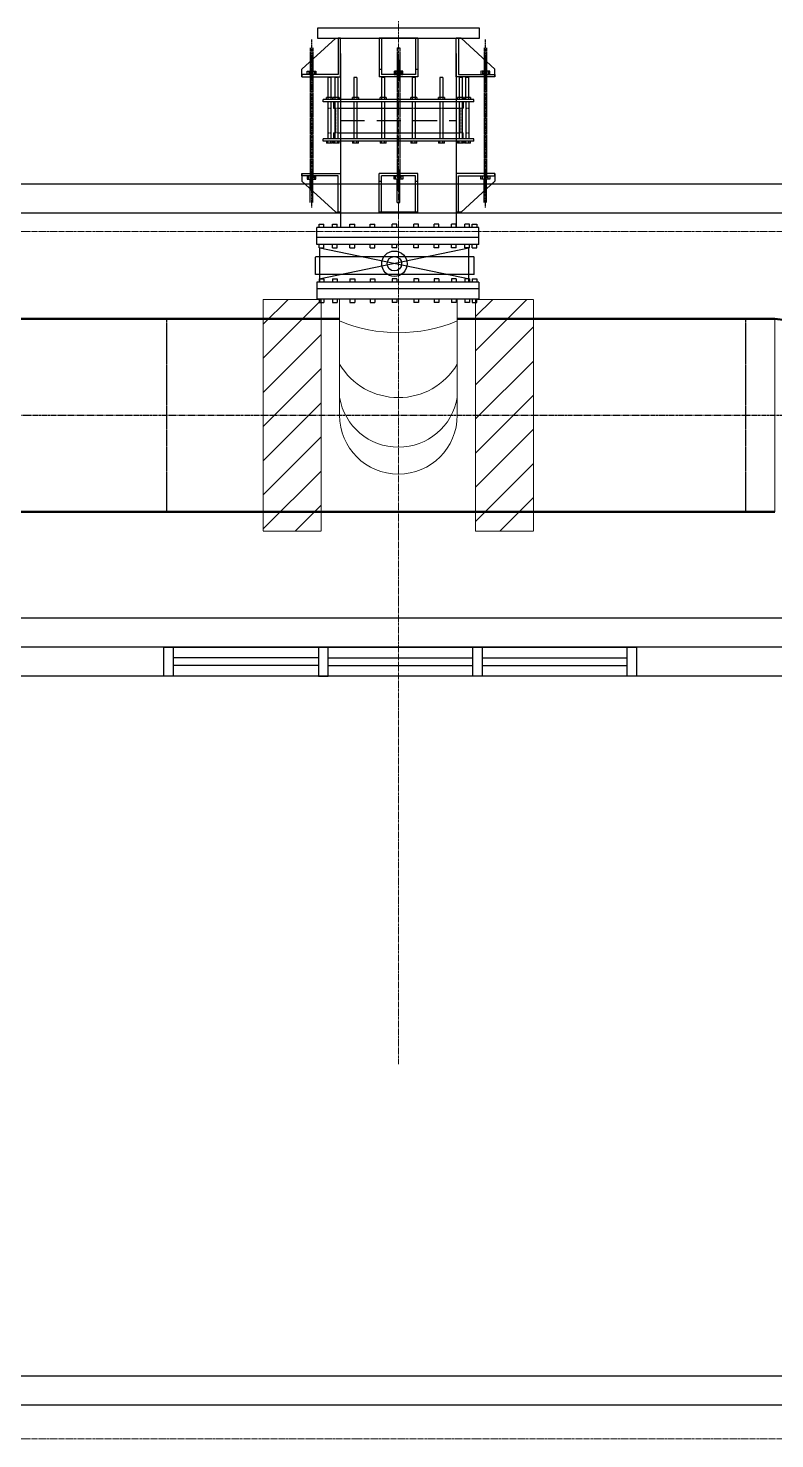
# Model space of a CAD drawing. Header units: inches. Extents: x 86328 to 235202, y 68629 to 184293.
# Drawn here: x 168823 to 172691, y 120941 to 128245 of the extents above; entities that cross this region are included whole.
import ezdxf

# ---------------------------------------------------------------- set-up
doc = ezdxf.new("R2010")
doc.units = ezdxf.units.IN
doc.header["$MEASUREMENT"] = 0
for name, pattern in [('CENTER', [2, 1.25, -0.25, 0.25, -0.25]), ('HIDDEN', [0.375, 0.25, -0.125]), ('PHANTOM2', [1.25, 0.625, -0.125, 0.125, -0.125, 0.125, -0.125])]:
    doc.linetypes.add(name, pattern=pattern)
for name, color, linetype, lineweight in [('.5', 8, 'Continuous', 0), ('DIM', 251, 'Continuous', 0), ('hid', 8, 'HIDDEN', 0)]:
    doc.layers.add(name, color=color, linetype=linetype, lineweight=lineweight)
for name, color, linetype in [('1', 1, 'CENTER'), ('2', 2, 'HIDDEN'), ('sleeve type coupling', 1, 'Continuous'), ('text', 3, 'Continuous')]:
    doc.layers.add(name, color=color, linetype=linetype)

msp = doc.modelspace()

# ---------------------------------------------------------------- linework, layer by layer
at = {"layer": '.5', "color": 8, "linetype": 'CENTER', "ltscale": 10}
for p, q in [((170741.1, 146226), (170741.1, 122881.3)), ((193391.9, 127191.7), (128877.6, 127191.7)), ((193391.9, 120941.2), (128877.6, 120941.2))]:
    msp.add_line(p, q, dxfattribs=at)
at = {"color": 8}
for p, q in [((170241.1, 128032.6), (170416.1, 128192.6)), ((171161.1, 128244.6), (170321.1, 128244.6)), ((170321.1, 128244.6), (170321.1, 128192.6)), ((170321.1, 128192.6), (171161.1, 128192.6)), ((170416.1, 128192.6), (170441.1, 128192.6)), ((170441.1, 128192.6), (170429.1, 128192.6)), ((170429.1, 128192.6), (170429.1, 128004.6)), ((170441.1, 127992.6), (170441.1, 128192.6)), ((170641.1, 128192.6), (170641.1, 127992.6)), ((170841.1, 128192.6), (170641.1, 128192.6)), ((170653.1, 128192.6), (170653.1, 128004.6)), ((170829.1, 128192.6), (170829.1, 128004.6)), ((170841.1, 128192.6), (170841.1, 127992.6)), ((171066.1, 128192.6), (171041.1, 128192.6)), ((171041.1, 128192.6), (171053.1, 128192.6)), ((171041.1, 127992.6), (171041.1, 128192.6)), ((171053.1, 128192.6), (171053.1, 128004.6)), ((171241.1, 128032.6), (171066.1, 128192.6)), ((171161.1, 128192.6), (171161.1, 128244.6)), ((170241.1, 127992.6), (170241.1, 128032.6)), ((170641.1, 128032.6), (170653.1, 128032.6)), ((170829.1, 128032.6), (170841.1, 128032.6)), ((171241.1, 127992.6), (171241.1, 128032.6)), ((170429.1, 128004.6), (170241.1, 128004.6)), ((170241.1, 128004.6), (170241.1, 127992.6)), ((170241.1, 127992.6), (170441.1, 127992.6)), ((170841.1, 127992.6), (170641.1, 127992.6)), ((170829.1, 128004.6), (170653.1, 128004.6)), ((171241.1, 127992.6), (171041.1, 127992.6)), ((171053.1, 128004.6), (171241.1, 128004.6)), ((171241.1, 128004.6), (171241.1, 127992.6)), ((170241.1, 127492.2), (170241.1, 127452.2)), ((170241.1, 127480.2), (170241.1, 127492.2)), ((170241.1, 127492.2), (170441.1, 127492.2)), ((170429.1, 127480.2), (170241.1, 127480.2)), ((170241.1, 127452.2), (170416.1, 127292.2)), ((170429.1, 127292.2), (170429.1, 127480.2)), ((170441.1, 127492.2), (170441.1, 127292.2)), ((170641.1, 127292.2), (170641.1, 127492.2)), ((170841.1, 127492.2), (170641.1, 127492.2)), ((170641.1, 127452.2), (170653.1, 127452.2)), ((170653.1, 127292.2), (170653.1, 127480.2)), ((170829.1, 127480.2), (170653.1, 127480.2)), ((170829.1, 127292.2), (170829.1, 127480.2)), ((170829.1, 127452.2), (170841.1, 127452.2)), ((170841.1, 127292.2), (170841.1, 127492.2)), ((171241.1, 127492.2), (171041.1, 127492.2)), ((171041.1, 127492.2), (171041.1, 127292.2)), ((171053.1, 127292.2), (171053.1, 127480.2)), ((171053.1, 127480.2), (171241.1, 127480.2)), ((171241.1, 127452.2), (171066.1, 127292.2)), ((171241.1, 127492.2), (171241.1, 127452.2)), ((171241.1, 127480.2), (171241.1, 127492.2)), ((170330.7, 127230.7), (170354.9, 127230.7)), ((170330.7, 127213.5), (170330.7, 127230.7)), ((170354.9, 127213.5), (170354.9, 127230.7)), ((170400, 127230.7), (170424.2, 127230.7)), ((170400, 127213.5), (170400, 127230.7)), ((170416.1, 127292.2), (170441.1, 127292.2)), ((170424.2, 127213.5), (170424.2, 127230.7)), ((170441.1, 127292.2), (170429.1, 127292.2)), ((170490.2, 127230.7), (170514.5, 127230.7)), ((170490.2, 127213.5), (170490.2, 127230.7)), ((170514.5, 127213.5), (170514.5, 127230.7)), ((170595.4, 127230.7), (170619.6, 127230.7)), ((170595.4, 127213.5), (170595.4, 127230.7)), ((170619.6, 127213.5), (170619.6, 127230.7)), ((170841.1, 127292.2), (170641.1, 127292.2)), ((170708.2, 127213.5), (170708.2, 127230.7)), ((170732.4, 127230.7), (170708.2, 127230.7)), ((170732.4, 127213.5), (170732.4, 127230.7)), ((170821, 127213.5), (170821, 127230.7)), ((170845.3, 127230.7), (170821, 127230.7)), ((170845.3, 127213.5), (170845.3, 127230.7)), ((170926.1, 127213.5), (170926.1, 127230.7)), ((170950.4, 127230.7), (170926.1, 127230.7)), ((170950.4, 127213.5), (170950.4, 127230.7)), ((171016.4, 127213.5), (171016.4, 127230.7)), ((171040.7, 127230.7), (171016.4, 127230.7)), ((171040.7, 127213.5), (171040.7, 127230.7)), ((171066.1, 127292.2), (171041.1, 127292.2)), ((171041.1, 127292.2), (171053.1, 127292.2)), ((171085.7, 127213.5), (171085.7, 127230.7)), ((171109.9, 127230.7), (171085.7, 127230.7)), ((171109.9, 127213.5), (171109.9, 127230.7)), ((171123.9, 127213.5), (171123.9, 127230.7)), ((171123.9, 127230.7), (171148.2, 127230.7)), ((171148.2, 127230.7), (171148.2, 127213.5)), ((171158.5, 127213.5), (170318.5, 127213.5)), ((170318.5, 127124.8), (170318.5, 127213.5)), ((171158.5, 127160.8), (170318.5, 127160.8)), ((171158.5, 127124.8), (171158.5, 127213.5)), ((171158.5, 127124.8), (170318.5, 127124.8)), ((170330.7, 127107.6), (170330.7, 127124.8)), ((170330.7, 126946.8), (171106.6, 127107.6)), ((170330.7, 127107.6), (170354.9, 127107.6)), ((170334.1, 127107.6), (171109.9, 126946.8)), ((170334.1, 126929.6), (170334.1, 127107.6)), ((170354.9, 127107.6), (170354.9, 127124.8)), ((170400, 127107.6), (170400, 127124.8)), ((170400, 127107.6), (170424.2, 127107.6)), ((170424.2, 127107.6), (170424.2, 127124.8)), ((170490.2, 127107.6), (170490.2, 127124.8)), ((170490.2, 127107.6), (170514.5, 127107.6)), ((170514.5, 127107.6), (170514.5, 127124.8)), ((170595.4, 127107.6), (170595.4, 127124.8)), ((170595.4, 127107.6), (170619.6, 127107.6)), ((170619.6, 127107.6), (170619.6, 127124.8)), ((170708.2, 127107.6), (170708.2, 127124.8)), ((170732.4, 127107.6), (170708.2, 127107.6)), ((170732.4, 127107.6), (170732.4, 127124.8)), ((170821, 127107.6), (170821, 127124.8)), ((170845.3, 127107.6), (170821, 127107.6)), ((170845.3, 127107.6), (170845.3, 127124.8)), ((170926.1, 127107.6), (170926.1, 127124.8)), ((170950.4, 127107.6), (170926.1, 127107.6)), ((170950.4, 127107.6), (170950.4, 127124.8)), ((171016.4, 127107.6), (171016.4, 127124.8)), ((171040.7, 127107.6), (171016.4, 127107.6)), ((171040.7, 127107.6), (171040.7, 127124.8)), ((171085.7, 127107.6), (171085.7, 127124.8)), ((171109.9, 127107.6), (171085.7, 127107.6)), ((171106.6, 126929.6), (171106.6, 127107.6)), ((171109.9, 127107.6), (171109.9, 127124.8)), ((171123.9, 127107.6), (171123.9, 127124.8)), ((171123.9, 127107.6), (171148.2, 127107.6)), ((171148.2, 127107.6), (171148.2, 127124.8)), ((170334.1, 127060.4), (170310.9, 127060.4)), ((171134.2, 127060.4), (171106.6, 127060.4)), ((170334.1, 126970.1), (170310.9, 126970.1)), ((170330.7, 126947.7), (170354.9, 126947.7)), ((170330.7, 126947.7), (170330.7, 126930.5)), ((170354.9, 126947.7), (170354.9, 126930.5)), ((170400, 126947.7), (170424.2, 126947.7)), ((170400, 126947.7), (170400, 126930.5)), ((170424.2, 126947.7), (170424.2, 126930.5)), ((170490.2, 126947.7), (170514.5, 126947.7)), ((170490.2, 126947.7), (170490.2, 126930.5)), ((170514.5, 126947.7), (170514.5, 126930.5)), ((170595.4, 126947.7), (170619.6, 126947.7)), ((170595.4, 126947.7), (170595.4, 126930.5)), ((170619.6, 126947.7), (170619.6, 126930.5)), ((170708.2, 126947.7), (170708.2, 126930.5)), ((170732.4, 126947.7), (170708.2, 126947.7)), ((170732.4, 126947.7), (170732.4, 126930.5)), ((170821, 126947.7), (170821, 126930.5)), ((170845.3, 126947.7), (170821, 126947.7)), ((170845.3, 126947.7), (170845.3, 126930.5)), ((170926.1, 126947.7), (170926.1, 126930.5)), ((170950.4, 126947.7), (170926.1, 126947.7)), ((170950.4, 126947.7), (170950.4, 126930.5)), ((171016.4, 126947.7), (171016.4, 126930.5)), ((171040.7, 126947.7), (171016.4, 126947.7)), ((171040.7, 126947.7), (171040.7, 126930.5)), ((171085.7, 126947.7), (171085.7, 126930.5)), ((171109.9, 126947.7), (171085.7, 126947.7)), ((171134.2, 126970.1), (171106.6, 126970.1)), ((171109.9, 126947.7), (171109.9, 126930.5)), ((171123.9, 126947.7), (171123.9, 126930.5)), ((171123.9, 126947.7), (171148.2, 126947.7)), ((171148.2, 126947.7), (171148.2, 126930.5)), ((170318.5, 126930.5), (170318.5, 126842.5)), ((171158.5, 126930.5), (170318.5, 126930.5)), ((171158.5, 126894.5), (170318.5, 126894.5)), ((171158.5, 126930.5), (171158.5, 126842.5)), ((171158.5, 126842.5), (170318.5, 126842.5)), ((170330.7, 126842.5), (170330.7, 126825.2)), ((170330.7, 126825.2), (170354.9, 126825.2)), ((170354.9, 126842.5), (170354.9, 126825.2)), ((170400, 126842.5), (170400, 126825.2)), ((170400, 126825.2), (170424.2, 126825.2)), ((170424.2, 126842.5), (170424.2, 126825.2)), ((170490.2, 126842.5), (170490.2, 126825.2)), ((170490.2, 126825.2), (170514.5, 126825.2)), ((170514.5, 126842.5), (170514.5, 126825.2)), ((170595.4, 126842.5), (170595.4, 126825.2)), ((170595.4, 126825.2), (170619.6, 126825.2)), ((170619.6, 126842.5), (170619.6, 126825.2)), ((170708.2, 126842.5), (170708.2, 126825.2)), ((170732.4, 126825.2), (170708.2, 126825.2)), ((170732.4, 126842.5), (170732.4, 126825.2)), ((170821, 126842.5), (170821, 126825.2)), ((170845.3, 126825.2), (170821, 126825.2)), ((170845.3, 126842.5), (170845.3, 126825.2)), ((170926.1, 126842.5), (170926.1, 126825.2)), ((170950.4, 126825.2), (170926.1, 126825.2)), ((170950.4, 126842.5), (170950.4, 126825.2)), ((171016.4, 126842.5), (171016.4, 126825.2)), ((171040.7, 126825.2), (171016.4, 126825.2)), ((171040.7, 126842.5), (171040.7, 126825.2)), ((171085.7, 126842.5), (171085.7, 126825.2)), ((171109.9, 126825.2), (171085.7, 126825.2)), ((171109.9, 126842.5), (171109.9, 126825.2)), ((171123.9, 126842.5), (171123.9, 126825.2)), ((171123.9, 126825.2), (171148.2, 126825.2)), ((171148.2, 126825.2), (171148.2, 126842.5))]:
    msp.add_line(p, q, dxfattribs=at)
at = {"color": 8, "lineweight": -3, "ltscale": 5}
msp.add_line((171153.9, 128244.6), (170328.3, 128244.6), dxfattribs=at)
at = {"color": 8, "linetype": 'HIDDEN'}
for p, q in [((170310.9, 126970.1), (170310.9, 127060.4)), ((171106.6, 127060.4), (170334.1, 127060.4)), ((171134.2, 126970.1), (171134.2, 127060.4)), ((171106.6, 126970.1), (170334.1, 126970.1))]:
    msp.add_line(p, q, dxfattribs=at)
at = {"color": 8, "linetype": 'PHANTOM2', "ltscale": 20}
msp.add_line((148901.3, 126240.5), (176383.6, 126240.5), dxfattribs=at)
at = {"color": 8}
for radius in [65.7, 37.5]:
    msp.add_circle((170720.3, 127025.3), radius, dxfattribs=at)
at = {"layer": '1', "color": 8, "linetype": 'CENTER', "ltscale": 0.09}
for p, q in [((170291.1, 128186.7), (170291.1, 127316.9)), ((171191.1, 128186.7), (171191.1, 127316.9))]:
    msp.add_line(p, q, dxfattribs=at)
at = {"layer": '1', "color": 8}
for p, q in [((170284.5, 128142.6), (170284.5, 127480.2)), ((170284.5, 128142.6), (170284.5, 128021.8)), ((170297.7, 128142.6), (170297.7, 127480.2)), ((170297.7, 128142.6), (170297.7, 128021.8)), ((170734.5, 128142.6), (170734.5, 127480.2)), ((170734.5, 128142.6), (170734.5, 128021.8)), ((170734.5, 128142.6), (170747.7, 128142.6)), ((170734.5, 128142.6), (170747.7, 128142.6)), ((170747.7, 128142.6), (170747.7, 127480.2)), ((170747.7, 128142.6), (170747.7, 128021.8)), ((171184.5, 128142.6), (171184.5, 127480.2)), ((171184.5, 128142.6), (171184.5, 128021.8)), ((171197.7, 128142.6), (171197.7, 127480.2)), ((171197.7, 128142.6), (171197.7, 128021.8)), ((170297.7, 128079.1), (170284.5, 128079.1)), ((170297.7, 128079.1), (170284.5, 128079.1)), ((170297.7, 128075.1), (170284.5, 128075.1)), ((170297.7, 128075.1), (170284.5, 128075.1)), ((170297.7, 128075.1), (170284.5, 128075.1)), ((170297.7, 128075.1), (170284.5, 128075.1)), ((170297.7, 128071), (170284.5, 128071)), ((170297.7, 128071), (170284.5, 128071)), ((170297.7, 128067.2), (170284.5, 128067.2)), ((170297.7, 128067.2), (170284.5, 128067.2)), ((170297.7, 128063.1), (170284.5, 128063.1)), ((170297.7, 128063.1), (170284.5, 128063.1)), ((170297.7, 128063.1), (170284.5, 128063.1)), ((170297.7, 128063.1), (170284.5, 128063.1)), ((170297.7, 128059), (170284.5, 128059)), ((170297.7, 128059), (170284.5, 128059)), ((170297.7, 128054.9), (170284.5, 128054.9)), ((170297.7, 128054.9), (170284.5, 128054.9)), ((170297.7, 128050.8), (170284.5, 128050.8)), ((170297.7, 128050.8), (170284.5, 128050.8)), ((170297.7, 128046.7), (170284.5, 128046.7)), ((170297.7, 128046.7), (170284.5, 128046.7)), ((170297.7, 128042.6), (170284.5, 128042.6)), ((170297.7, 128042.6), (170284.5, 128042.6)), ((170297.7, 128038.6), (170284.5, 128038.6)), ((170297.7, 128038.6), (170284.5, 128038.6)), ((170297.7, 128034.5), (170284.5, 128034.5)), ((170297.7, 128034.5), (170284.5, 128034.5)), ((170297.7, 128030.4), (170284.5, 128030.4)), ((170297.7, 128030.4), (170284.5, 128030.4)), ((170734.5, 128079.1), (170747.7, 128079.1)), ((170734.5, 128079.1), (170747.7, 128079.1)), ((170734.5, 128075.1), (170747.7, 128075.1)), ((170734.5, 128075.1), (170747.7, 128075.1)), ((170734.5, 128075.1), (170747.7, 128075.1)), ((170734.5, 128075.1), (170747.7, 128075.1)), ((170734.5, 128071), (170747.7, 128071)), ((170734.5, 128071), (170747.7, 128071)), ((170734.5, 128067.2), (170747.7, 128067.2)), ((170734.5, 128067.2), (170747.7, 128067.2)), ((170734.5, 128063.1), (170747.7, 128063.1)), ((170734.5, 128063.1), (170747.7, 128063.1)), ((170734.5, 128063.1), (170747.7, 128063.1)), ((170734.5, 128063.1), (170747.7, 128063.1)), ((170734.5, 128059), (170747.7, 128059)), ((170734.5, 128059), (170747.7, 128059)), ((170734.5, 128054.9), (170747.7, 128054.9)), ((170734.5, 128054.9), (170747.7, 128054.9)), ((170734.5, 128050.8), (170747.7, 128050.8)), ((170734.5, 128050.8), (170747.7, 128050.8)), ((170734.5, 128046.7), (170747.7, 128046.7)), ((170734.5, 128046.7), (170747.7, 128046.7)), ((170734.5, 128042.6), (170747.7, 128042.6)), ((170734.5, 128042.6), (170747.7, 128042.6)), ((170734.5, 128038.6), (170747.7, 128038.6)), ((170734.5, 128038.6), (170747.7, 128038.6)), ((170734.5, 128034.5), (170747.7, 128034.5)), ((170734.5, 128034.5), (170747.7, 128034.5)), ((170734.5, 128030.4), (170747.7, 128030.4)), ((170734.5, 128030.4), (170747.7, 128030.4)), ((171184.5, 128079.1), (171197.7, 128079.1)), ((171184.5, 128079.1), (171197.7, 128079.1)), ((171184.5, 128075.1), (171197.7, 128075.1)), ((171184.5, 128075.1), (171197.7, 128075.1)), ((171184.5, 128075.1), (171197.7, 128075.1)), ((171184.5, 128075.1), (171197.7, 128075.1)), ((171184.5, 128071), (171197.7, 128071)), ((171184.5, 128071), (171197.7, 128071)), ((171184.5, 128067.2), (171197.7, 128067.2)), ((171184.5, 128067.2), (171197.7, 128067.2)), ((171184.5, 128063.1), (171197.7, 128063.1)), ((171184.5, 128063.1), (171197.7, 128063.1)), ((171184.5, 128063.1), (171197.7, 128063.1)), ((171184.5, 128063.1), (171197.7, 128063.1)), ((171184.5, 128059), (171197.7, 128059)), ((171184.5, 128059), (171197.7, 128059)), ((171184.5, 128054.9), (171197.7, 128054.9)), ((171184.5, 128054.9), (171197.7, 128054.9)), ((171184.5, 128050.8), (171197.7, 128050.8)), ((171184.5, 128050.8), (171197.7, 128050.8)), ((171184.5, 128046.7), (171197.7, 128046.7)), ((171184.5, 128046.7), (171197.7, 128046.7)), ((171184.5, 128042.6), (171197.7, 128042.6)), ((171184.5, 128042.6), (171197.7, 128042.6)), ((171184.5, 128038.6), (171197.7, 128038.6)), ((171184.5, 128038.6), (171197.7, 128038.6)), ((171184.5, 128034.5), (171197.7, 128034.5)), ((171184.5, 128034.5), (171197.7, 128034.5)), ((171184.5, 128030.4), (171197.7, 128030.4)), ((171184.5, 128030.4), (171197.7, 128030.4)), ((170268.3, 128004.6), (170268.3, 128021.8)), ((170268.3, 128021.8), (170313.9, 128021.8)), ((170268.3, 128004.6), (170268.3, 128021.8)), ((170268.3, 128021.8), (170313.9, 128021.8)), ((170313.9, 128004.6), (170268.3, 128004.6)), ((170313.9, 128004.6), (170268.3, 128004.6)), ((170276.5, 128021.8), (170276.5, 128004.6)), ((170276.5, 128021.8), (170276.5, 128004.6)), ((170297.7, 128026.3), (170284.5, 128026.3)), ((170297.7, 128026.3), (170284.5, 128026.3)), ((170297.7, 128022.2), (170284.5, 128022.2)), ((170297.7, 128022.2), (170284.5, 128022.2)), ((170297.7, 128001.8), (170284.5, 128001.8)), ((170297.7, 128001.8), (170284.5, 128001.8)), ((170297.7, 127997.7), (170284.5, 127997.7)), ((170297.7, 127997.7), (170284.5, 127997.7)), ((170297.7, 127993.6), (170284.5, 127993.6)), ((170297.7, 127993.6), (170284.5, 127993.6)), ((170297.7, 127989.5), (170284.5, 127989.5)), ((170297.7, 127989.5), (170284.5, 127989.5)), ((170297.7, 127985.4), (170284.5, 127985.4)), ((170297.7, 127985.4), (170284.5, 127985.4)), ((170297.7, 127981.3), (170284.5, 127981.3)), ((170297.7, 127981.3), (170284.5, 127981.3)), ((170297.7, 127977.3), (170284.5, 127977.3)), ((170297.7, 127977.3), (170284.5, 127977.3)), ((170297.7, 127973.2), (170284.5, 127973.2)), ((170297.7, 127973.2), (170284.5, 127973.2)), ((170305.7, 128021.8), (170305.7, 128004.6)), ((170305.7, 128021.8), (170305.7, 128004.6)), ((170313.9, 128021.8), (170313.9, 128004.6)), ((170313.9, 128021.8), (170313.9, 128004.6)), ((170763.9, 128021.8), (170718.3, 128021.8)), ((170718.3, 128021.8), (170718.3, 128004.6)), ((170763.9, 128021.8), (170718.3, 128021.8)), ((170718.3, 128021.8), (170718.3, 128004.6)), ((170718.3, 128004.6), (170763.9, 128004.6)), ((170718.3, 128004.6), (170763.9, 128004.6)), ((170726.5, 128021.8), (170726.5, 128004.6)), ((170726.5, 128021.8), (170726.5, 128004.6)), ((170734.5, 128026.3), (170747.7, 128026.3)), ((170734.5, 128026.3), (170747.7, 128026.3)), ((170734.5, 128022.2), (170747.7, 128022.2)), ((170734.5, 128022.2), (170747.7, 128022.2)), ((170734.5, 128001.8), (170747.7, 128001.8)), ((170734.5, 128001.8), (170747.7, 128001.8)), ((170734.5, 127997.7), (170747.7, 127997.7)), ((170734.5, 127997.7), (170747.7, 127997.7)), ((170734.5, 127993.6), (170747.7, 127993.6)), ((170734.5, 127993.6), (170747.7, 127993.6)), ((170734.5, 127989.5), (170747.7, 127989.5)), ((170734.5, 127989.5), (170747.7, 127989.5)), ((170734.5, 127985.4), (170747.7, 127985.4)), ((170734.5, 127985.4), (170747.7, 127985.4)), ((170734.5, 127981.3), (170747.7, 127981.3)), ((170734.5, 127981.3), (170747.7, 127981.3)), ((170734.5, 127977.3), (170747.7, 127977.3)), ((170734.5, 127977.3), (170747.7, 127977.3)), ((170734.5, 127973.2), (170747.7, 127973.2)), ((170734.5, 127973.2), (170747.7, 127973.2)), ((170755.7, 128021.8), (170755.7, 128004.6)), ((170755.7, 128021.8), (170755.7, 128004.6)), ((170763.9, 128004.6), (170763.9, 128021.8)), ((170763.9, 128004.6), (170763.9, 128021.8)), ((171213.9, 128021.8), (171168.3, 128021.8)), ((171168.3, 128021.8), (171168.3, 128004.6)), ((171213.9, 128021.8), (171168.3, 128021.8)), ((171168.3, 128021.8), (171168.3, 128004.6)), ((171168.3, 128004.6), (171213.9, 128004.6)), ((171168.3, 128004.6), (171213.9, 128004.6)), ((171176.5, 128021.8), (171176.5, 128004.6)), ((171176.5, 128021.8), (171176.5, 128004.6)), ((171184.5, 128026.3), (171197.7, 128026.3)), ((171184.5, 128026.3), (171197.7, 128026.3)), ((171184.5, 128022.2), (171197.7, 128022.2)), ((171184.5, 128022.2), (171197.7, 128022.2)), ((171184.5, 128001.8), (171197.7, 128001.8)), ((171184.5, 128001.8), (171197.7, 128001.8)), ((171184.5, 127997.7), (171197.7, 127997.7)), ((171184.5, 127997.7), (171197.7, 127997.7)), ((171184.5, 127993.6), (171197.7, 127993.6)), ((171184.5, 127993.6), (171197.7, 127993.6)), ((171184.5, 127989.5), (171197.7, 127989.5)), ((171184.5, 127989.5), (171197.7, 127989.5)), ((171184.5, 127985.4), (171197.7, 127985.4)), ((171184.5, 127985.4), (171197.7, 127985.4)), ((171184.5, 127981.3), (171197.7, 127981.3)), ((171184.5, 127981.3), (171197.7, 127981.3)), ((171184.5, 127977.3), (171197.7, 127977.3)), ((171184.5, 127977.3), (171197.7, 127977.3)), ((171184.5, 127973.2), (171197.7, 127973.2)), ((171184.5, 127973.2), (171197.7, 127973.2)), ((171205.7, 128021.8), (171205.7, 128004.6)), ((171205.7, 128021.8), (171205.7, 128004.6)), ((171213.9, 128004.6), (171213.9, 128021.8)), ((171213.9, 128004.6), (171213.9, 128021.8)), ((170268.3, 127480.2), (170268.3, 127463)), ((170313.9, 127480.2), (170268.3, 127480.2)), ((170268.3, 127480.2), (170268.3, 127463)), ((170313.9, 127480.2), (170268.3, 127480.2)), ((170268.3, 127463), (170313.9, 127463)), ((170268.3, 127463), (170313.9, 127463)), ((170276.5, 127463), (170276.5, 127480.2)), ((170276.5, 127463), (170276.5, 127480.2)), ((170297.7, 127511.5), (170284.5, 127511.5)), ((170297.7, 127511.5), (170284.5, 127511.5)), ((170297.7, 127507.5), (170284.5, 127507.5)), ((170297.7, 127507.5), (170284.5, 127507.5)), ((170297.7, 127503.4), (170284.5, 127503.4)), ((170297.7, 127503.4), (170284.5, 127503.4)), ((170297.7, 127499.3), (170284.5, 127499.3)), ((170297.7, 127499.3), (170284.5, 127499.3)), ((170297.7, 127495.2), (170284.5, 127495.2)), ((170297.7, 127495.2), (170284.5, 127495.2)), ((170297.7, 127491.1), (170284.5, 127491.1)), ((170297.7, 127491.1), (170284.5, 127491.1)), ((170297.7, 127487), (170284.5, 127487)), ((170297.7, 127487), (170284.5, 127487)), ((170297.7, 127482.9), (170284.5, 127482.9)), ((170297.7, 127482.9), (170284.5, 127482.9)), ((170284.5, 127342.2), (170284.5, 127463)), ((170297.7, 127462.5), (170284.5, 127462.5)), ((170297.7, 127462.5), (170284.5, 127462.5)), ((170297.7, 127458.4), (170284.5, 127458.4)), ((170297.7, 127458.4), (170284.5, 127458.4)), ((170297.7, 127454.3), (170284.5, 127454.3)), ((170297.7, 127454.3), (170284.5, 127454.3)), ((170297.7, 127450.2), (170284.5, 127450.2)), ((170297.7, 127450.2), (170284.5, 127450.2)), ((170297.7, 127446.2), (170284.5, 127446.2)), ((170297.7, 127446.2), (170284.5, 127446.2)), ((170297.7, 127342.2), (170297.7, 127463)), ((170305.7, 127463), (170305.7, 127480.2)), ((170305.7, 127463), (170305.7, 127480.2)), ((170313.9, 127463), (170313.9, 127480.2)), ((170313.9, 127463), (170313.9, 127480.2)), ((170718.3, 127463), (170718.3, 127480.2)), ((170718.3, 127480.2), (170763.9, 127480.2)), ((170718.3, 127463), (170718.3, 127480.2)), ((170718.3, 127480.2), (170763.9, 127480.2)), ((170763.9, 127463), (170718.3, 127463)), ((170763.9, 127463), (170718.3, 127463)), ((170726.5, 127463), (170726.5, 127480.2)), ((170726.5, 127463), (170726.5, 127480.2)), ((170734.5, 127511.5), (170747.7, 127511.5)), ((170734.5, 127511.5), (170747.7, 127511.5)), ((170734.5, 127507.5), (170747.7, 127507.5)), ((170734.5, 127507.5), (170747.7, 127507.5)), ((170734.5, 127503.4), (170747.7, 127503.4)), ((170734.5, 127503.4), (170747.7, 127503.4)), ((170734.5, 127499.3), (170747.7, 127499.3)), ((170734.5, 127499.3), (170747.7, 127499.3)), ((170734.5, 127495.2), (170747.7, 127495.2)), ((170734.5, 127495.2), (170747.7, 127495.2)), ((170734.5, 127491.1), (170747.7, 127491.1)), ((170734.5, 127491.1), (170747.7, 127491.1)), ((170734.5, 127487), (170747.7, 127487)), ((170734.5, 127487), (170747.7, 127487)), ((170734.5, 127482.9), (170747.7, 127482.9)), ((170734.5, 127482.9), (170747.7, 127482.9)), ((170734.5, 127342.2), (170734.5, 127463)), ((170734.5, 127462.5), (170747.7, 127462.5)), ((170734.5, 127462.5), (170747.7, 127462.5)), ((170734.5, 127458.4), (170747.7, 127458.4)), ((170734.5, 127458.4), (170747.7, 127458.4)), ((170734.5, 127454.3), (170747.7, 127454.3)), ((170734.5, 127454.3), (170747.7, 127454.3)), ((170734.5, 127450.2), (170747.7, 127450.2)), ((170734.5, 127450.2), (170747.7, 127450.2)), ((170734.5, 127446.2), (170747.7, 127446.2)), ((170734.5, 127446.2), (170747.7, 127446.2)), ((170747.7, 127342.2), (170747.7, 127463)), ((170755.7, 127463), (170755.7, 127480.2)), ((170755.7, 127463), (170755.7, 127480.2)), ((170763.9, 127480.2), (170763.9, 127463)), ((170763.9, 127480.2), (170763.9, 127463)), ((171168.3, 127463), (171168.3, 127480.2)), ((171168.3, 127480.2), (171213.9, 127480.2)), ((171168.3, 127463), (171168.3, 127480.2)), ((171168.3, 127480.2), (171213.9, 127480.2)), ((171213.9, 127463), (171168.3, 127463)), ((171213.9, 127463), (171168.3, 127463)), ((171176.5, 127463), (171176.5, 127480.2)), ((171176.5, 127463), (171176.5, 127480.2)), ((171184.5, 127511.5), (171197.7, 127511.5)), ((171184.5, 127511.5), (171197.7, 127511.5)), ((171184.5, 127507.5), (171197.7, 127507.5)), ((171184.5, 127507.5), (171197.7, 127507.5)), ((171184.5, 127503.4), (171197.7, 127503.4)), ((171184.5, 127503.4), (171197.7, 127503.4)), ((171184.5, 127499.3), (171197.7, 127499.3)), ((171184.5, 127499.3), (171197.7, 127499.3)), ((171184.5, 127495.2), (171197.7, 127495.2)), ((171184.5, 127495.2), (171197.7, 127495.2)), ((171184.5, 127491.1), (171197.7, 127491.1)), ((171184.5, 127491.1), (171197.7, 127491.1)), ((171184.5, 127487), (171197.7, 127487)), ((171184.5, 127487), (171197.7, 127487)), ((171184.5, 127482.9), (171197.7, 127482.9)), ((171184.5, 127482.9), (171197.7, 127482.9)), ((171184.5, 127342.2), (171184.5, 127463)), ((171184.5, 127462.5), (171197.7, 127462.5)), ((171184.5, 127462.5), (171197.7, 127462.5)), ((171184.5, 127458.4), (171197.7, 127458.4)), ((171184.5, 127458.4), (171197.7, 127458.4)), ((171184.5, 127454.3), (171197.7, 127454.3)), ((171184.5, 127454.3), (171197.7, 127454.3)), ((171184.5, 127450.2), (171197.7, 127450.2)), ((171184.5, 127450.2), (171197.7, 127450.2)), ((171184.5, 127446.2), (171197.7, 127446.2)), ((171184.5, 127446.2), (171197.7, 127446.2)), ((171197.7, 127342.2), (171197.7, 127463)), ((171205.7, 127463), (171205.7, 127480.2)), ((171205.7, 127463), (171205.7, 127480.2)), ((171213.9, 127480.2), (171213.9, 127463)), ((171213.9, 127480.2), (171213.9, 127463)), ((170297.7, 127442.1), (170284.5, 127442.1)), ((170297.7, 127442.1), (170284.5, 127442.1)), ((170297.7, 127438), (170284.5, 127438)), ((170297.7, 127438), (170284.5, 127438)), ((170297.7, 127433.9), (170284.5, 127433.9)), ((170297.7, 127433.9), (170284.5, 127433.9)), ((170297.7, 127429.8), (170284.5, 127429.8)), ((170297.7, 127429.8), (170284.5, 127429.8)), ((170297.7, 127425.7), (170284.5, 127425.7)), ((170297.7, 127425.7), (170284.5, 127425.7)), ((170297.7, 127421.6), (170284.5, 127421.6)), ((170297.7, 127421.6), (170284.5, 127421.6)), ((170297.7, 127421.6), (170284.5, 127421.6)), ((170297.7, 127421.6), (170284.5, 127421.6)), ((170297.7, 127417.6), (170284.5, 127417.6)), ((170297.7, 127417.6), (170284.5, 127417.6)), ((170297.7, 127413.7), (170284.5, 127413.7)), ((170297.7, 127413.7), (170284.5, 127413.7)), ((170297.7, 127409.7), (170284.5, 127409.7)), ((170297.7, 127409.7), (170284.5, 127409.7)), ((170297.7, 127409.7), (170284.5, 127409.7)), ((170297.7, 127409.7), (170284.5, 127409.7)), ((170297.7, 127405.6), (170284.5, 127405.6)), ((170297.7, 127405.6), (170284.5, 127405.6)), ((170734.5, 127442.1), (170747.7, 127442.1)), ((170734.5, 127442.1), (170747.7, 127442.1)), ((170734.5, 127438), (170747.7, 127438)), ((170734.5, 127438), (170747.7, 127438)), ((170734.5, 127433.9), (170747.7, 127433.9)), ((170734.5, 127433.9), (170747.7, 127433.9)), ((170734.5, 127429.8), (170747.7, 127429.8)), ((170734.5, 127429.8), (170747.7, 127429.8)), ((170734.5, 127425.7), (170747.7, 127425.7)), ((170734.5, 127425.7), (170747.7, 127425.7)), ((170734.5, 127421.6), (170747.7, 127421.6)), ((170734.5, 127421.6), (170747.7, 127421.6)), ((170734.5, 127421.6), (170747.7, 127421.6)), ((170734.5, 127421.6), (170747.7, 127421.6)), ((170734.5, 127417.6), (170747.7, 127417.6)), ((170734.5, 127417.6), (170747.7, 127417.6)), ((170734.5, 127413.7), (170747.7, 127413.7)), ((170734.5, 127413.7), (170747.7, 127413.7)), ((170734.5, 127409.7), (170747.7, 127409.7)), ((170734.5, 127409.7), (170747.7, 127409.7)), ((170734.5, 127409.7), (170747.7, 127409.7)), ((170734.5, 127409.7), (170747.7, 127409.7)), ((170734.5, 127405.6), (170747.7, 127405.6)), ((170734.5, 127405.6), (170747.7, 127405.6)), ((171184.5, 127442.1), (171197.7, 127442.1)), ((171184.5, 127442.1), (171197.7, 127442.1)), ((171184.5, 127438), (171197.7, 127438)), ((171184.5, 127438), (171197.7, 127438)), ((171184.5, 127433.9), (171197.7, 127433.9)), ((171184.5, 127433.9), (171197.7, 127433.9)), ((171184.5, 127429.8), (171197.7, 127429.8)), ((171184.5, 127429.8), (171197.7, 127429.8)), ((171184.5, 127425.7), (171197.7, 127425.7)), ((171184.5, 127425.7), (171197.7, 127425.7)), ((171184.5, 127421.6), (171197.7, 127421.6)), ((171184.5, 127421.6), (171197.7, 127421.6)), ((171184.5, 127421.6), (171197.7, 127421.6)), ((171184.5, 127421.6), (171197.7, 127421.6)), ((171184.5, 127417.6), (171197.7, 127417.6)), ((171184.5, 127417.6), (171197.7, 127417.6)), ((170734.5, 127342.2), (170747.7, 127342.2)), ((170734.5, 127342.2), (170747.7, 127342.2)), ((169541.1, 125740.5), (169541.1, 126740.5)), ((172541.1, 125740.5), (172541.1, 126740.5))]:
    msp.add_line(p, q, dxfattribs=at)
at = {"layer": '1', "color": 8, "linetype": 'HIDDEN', "ltscale": 0.009}
for p, q in [((170284.5, 128004.6), (170284.5, 128021.8)), ((170297.7, 128018.1), (170284.5, 128018.1)), ((170297.7, 128018.1), (170284.5, 128018.1)), ((170297.7, 128014), (170284.5, 128014)), ((170297.7, 128014), (170284.5, 128014)), ((170297.7, 128010), (170284.5, 128010)), ((170297.7, 128010), (170284.5, 128010)), ((170297.7, 128005.9), (170284.5, 128005.9)), ((170297.7, 128005.9), (170284.5, 128005.9)), ((170297.7, 128004.6), (170297.7, 128021.8)), ((170734.5, 128004.6), (170734.5, 128021.8)), ((170734.5, 128018.1), (170747.7, 128018.1)), ((170734.5, 128018.1), (170747.7, 128018.1)), ((170734.5, 128014), (170747.7, 128014)), ((170734.5, 128014), (170747.7, 128014)), ((170734.5, 128010), (170747.7, 128010)), ((170734.5, 128010), (170747.7, 128010)), ((170734.5, 128005.9), (170747.7, 128005.9)), ((170734.5, 128005.9), (170747.7, 128005.9)), ((170747.7, 128004.6), (170747.7, 128021.8)), ((171184.5, 128004.6), (171184.5, 128021.8)), ((171184.5, 128018.1), (171197.7, 128018.1)), ((171184.5, 128018.1), (171197.7, 128018.1)), ((171184.5, 128014), (171197.7, 128014)), ((171184.5, 128014), (171197.7, 128014)), ((171184.5, 128010), (171197.7, 128010)), ((171184.5, 128010), (171197.7, 128010)), ((171184.5, 128005.9), (171197.7, 128005.9)), ((171184.5, 128005.9), (171197.7, 128005.9)), ((171197.7, 128004.6), (171197.7, 128021.8)), ((170284.5, 127480.2), (170284.5, 127463)), ((170297.7, 127478.8), (170284.5, 127478.8)), ((170297.7, 127478.8), (170284.5, 127478.8)), ((170297.7, 127474.8), (170284.5, 127474.8)), ((170297.7, 127474.8), (170284.5, 127474.8)), ((170297.7, 127470.7), (170284.5, 127470.7)), ((170297.7, 127470.7), (170284.5, 127470.7)), ((170297.7, 127466.6), (170284.5, 127466.6)), ((170297.7, 127466.6), (170284.5, 127466.6)), ((170297.7, 127480.2), (170297.7, 127463)), ((170734.5, 127480.2), (170734.5, 127463)), ((170734.5, 127478.8), (170747.7, 127478.8)), ((170734.5, 127478.8), (170747.7, 127478.8)), ((170734.5, 127474.8), (170747.7, 127474.8)), ((170734.5, 127474.8), (170747.7, 127474.8)), ((170734.5, 127470.7), (170747.7, 127470.7)), ((170734.5, 127470.7), (170747.7, 127470.7)), ((170734.5, 127466.6), (170747.7, 127466.6)), ((170734.5, 127466.6), (170747.7, 127466.6)), ((170747.7, 127480.2), (170747.7, 127463)), ((171184.5, 127480.2), (171184.5, 127463)), ((171184.5, 127478.8), (171197.7, 127478.8)), ((171184.5, 127478.8), (171197.7, 127478.8)), ((171184.5, 127474.8), (171197.7, 127474.8)), ((171184.5, 127474.8), (171197.7, 127474.8)), ((171184.5, 127470.7), (171197.7, 127470.7)), ((171184.5, 127470.7), (171197.7, 127470.7)), ((171184.5, 127466.6), (171197.7, 127466.6)), ((171184.5, 127466.6), (171197.7, 127466.6)), ((171197.7, 127480.2), (171197.7, 127463))]:
    msp.add_line(p, q, dxfattribs=at)
at = {"layer": '2', "color": 8, "linetype": 'HIDDEN', "ltscale": 500}
msp.add_line((170441.1, 127767.4), (171041.1, 127767.4), dxfattribs=at)
at = {"layer": 'DIM', "color": 8, "linetype": 'HIDDEN', "lineweight": 25, "ltscale": 10}
for p, q in [((150431.1, 127439), (177576.3, 127439)), ((150581.1, 127289), (177426.3, 127289)), ((177426.3, 125190.4), (150581.1, 125190.4)), ((177576.3, 125040.4), (150431.1, 125040.4)), ((172801.3, 125040.4), (168701.3, 125040.4)), ((169526.3, 124890.4), (169526.3, 125040.4)), ((169526.3, 125040.4), (171976.3, 125040.4)), ((169526.3, 124890.4), (169526.3, 125040.4)), ((169576.3, 124890.4), (169576.3, 125040.4)), ((170376.3, 125040.4), (170326.3, 125040.4)), ((170326.3, 125040.4), (170326.3, 124890.4)), ((170376.3, 124890.4), (170376.3, 125040.4)), ((171126.3, 124890.4), (171126.3, 125040.4)), ((171176.3, 124890.4), (171176.3, 125040.4)), ((171926.3, 124890.4), (171926.3, 125040.4)), ((171976.3, 124890.4), (171976.3, 125040.4)), ((171976.3, 124890.4), (171976.3, 125040.4)), ((170326.3, 124985.4), (169576.3, 124985.4)), ((170376.3, 124985.4), (171126.3, 124985.4)), ((171176.3, 124985.4), (171926.3, 124985.4)), ((172801.3, 124890.4), (168701.3, 124890.4)), ((171976.3, 124890.4), (169526.3, 124890.4)), ((170326.3, 124945.4), (169576.3, 124945.4)), ((170326.3, 124890.4), (170376.3, 124890.4)), ((170376.3, 124945.4), (171126.3, 124945.4)), ((171176.3, 124945.4), (171926.3, 124945.4)), ((186276.3, 121265.4), (150726.3, 121265.4)), ((172776.3, 121115.4), (168726.3, 121115.4))]:
    msp.add_line(p, q, dxfattribs=at)
at = {"layer": 'DIM', "color": 8, "linetype": 'HIDDEN', "ltscale": 7}
for p, q in [((170041.1, 126840.5), (170041.1, 125640.5)), ((170341.1, 126840.5), (170041.1, 126840.5)), ((170341.1, 125640.5), (170341.1, 126840.5)), ((171141.1, 125640.5), (171141.1, 126840.5)), ((171141.1, 126840.5), (171441.1, 126840.5)), ((171441.1, 126840.5), (171441.1, 125640.5)), ((170041.1, 125640.5), (170341.1, 125640.5)), ((171441.1, 125640.5), (171141.1, 125640.5))]:
    msp.add_line(p, q, dxfattribs=at)
at = {"layer": 'DIM', "color": 8, "linetype": 'Continuous'}
for p, q in [((170041.1, 126712.4), (170169.2, 126840.5)), ((170041.1, 126535.7), (170341.1, 126835.7)), ((171141.1, 126751.8), (171229.8, 126840.5)), ((171141.1, 126575), (171406.6, 126840.5)), ((170041.1, 126358.9), (170341.1, 126658.9)), ((171141.1, 126398.2), (171441.1, 126698.2)), ((171141.1, 126221.4), (171441.1, 126521.4)), ((170041.1, 126182.1), (170341.1, 126482.1)), ((170041.1, 126005.3), (170341.1, 126305.3)), ((171141.1, 126044.7), (171441.1, 126344.7)), ((171141.1, 125867.9), (171441.1, 126167.9)), ((170041.1, 125828.6), (170341.1, 126128.6)), ((171141.1, 125691.1), (171441.1, 125991.1)), ((170041.1, 125651.8), (170341.1, 125951.8)), ((170206.6, 125640.5), (170341.1, 125775)), ((171267.3, 125640.5), (171441.1, 125814.3))]:
    msp.add_line(p, q, dxfattribs=at)
at = {"layer": 'DIM', "color": 8}
for p, q in [((170436.3, 126240.5), (170436.3, 126842.5)), ((171045.9, 126240.5), (171045.9, 126842.5))]:
    msp.add_line(p, q, dxfattribs=at)
at = {"layer": 'DIM', "color": 8, "lineweight": 50}
for p, q in [((170436.3, 126740.5), (166556.1, 126740.5)), ((172691.1, 126740.5), (171045.9, 126740.5)), ((174291.1, 126540.5), (172691.1, 126740.5)), ((172691.1, 125740.5), (165501.3, 125740.5))]:
    msp.add_line(p, q, dxfattribs=at)
at = {"layer": 'DIM', "color": 8, "linetype": 'HIDDEN'}
msp.add_line((172691.1, 125740.5), (172691.1, 126740.5), dxfattribs=at)
at = {"layer": 'DIM', "color": 8}
for centre, radius, start, end in [((170741.1, 127464.5), 796.4, 247.5, 292.5), ((170741.1, 126687.4), 355.3, 210.94084, 329.05916), ((170741.1, 126383.9), 308.9, 189.42017, 350.57983), ((170741.1, 126240.5), 304.8, 180, 0)]:
    msp.add_arc(centre, radius, start, end, dxfattribs=at)
at = {"layer": 'hid', "color": 8, "ltscale": 0.1}
for p, q in [((170411, 127831.1), (170427, 127831.1)), ((170411, 127831.1), (170427, 127831.1)), ((170417.3, 127703.7), (170417.3, 127831.1)), ((171055.2, 127831.1), (171071.2, 127831.1)), ((171071.2, 127831.1), (171055.2, 127831.1)), ((171064.9, 127703.7), (171064.9, 127831.1)), ((170411, 127703.7), (170427, 127703.7)), ((170411, 127703.7), (170427, 127703.7)), ((171055.2, 127703.7), (171071.2, 127703.7)), ((171071.2, 127703.7), (171055.2, 127703.7))]:
    msp.add_line(p, q, dxfattribs=at)
at = {"layer": 'sleeve type coupling', "color": 8}
for p, q in [((170375.9, 127989.7), (170375.9, 127875.1)), ((170391.3, 127989.7), (170375.9, 127989.7)), ((170391.3, 127989.7), (170391.3, 127875.1)), ((170411.3, 127989.7), (170411.3, 127875.1)), ((170426.7, 127989.7), (170411.3, 127989.7)), ((170426.7, 127989.7), (170426.7, 127875.1)), ((170510.5, 127989.7), (170510.5, 127875.1)), ((170525.9, 127989.7), (170510.5, 127989.7)), ((170525.9, 127989.7), (170525.9, 127875.1)), ((170653.8, 127989.7), (170653.8, 127875.1)), ((170669.3, 127989.7), (170653.8, 127989.7)), ((170669.3, 127989.7), (170669.3, 127875.1)), ((170812.9, 127989.7), (170812.9, 127875.1)), ((170828.4, 127989.7), (170812.9, 127989.7)), ((170828.4, 127989.7), (170828.4, 127875.1)), ((170956.3, 127989.7), (170956.3, 127875.1)), ((170971.7, 127989.7), (170956.3, 127989.7)), ((170971.7, 127989.7), (170971.7, 127875.1)), ((171055.5, 127989.7), (171055.5, 127875.1)), ((171070.9, 127989.7), (171055.5, 127989.7)), ((171070.9, 127989.7), (171070.9, 127875.1)), ((171106.6, 127989.7), (171090.6, 127989.7)), ((171090.6, 127875.1), (171090.6, 127989.7)), ((171106.6, 127875.1), (171106.6, 127989.7)), ((170399, 127885.4), (170368.2, 127885.4)), ((170368.2, 127875.1), (170368.2, 127885.4)), ((170399, 127885.4), (170399, 127875.1)), ((170434.4, 127885.4), (170403.6, 127885.4)), ((170403.6, 127875.1), (170403.6, 127885.4)), ((170434.4, 127885.4), (170434.4, 127875.1)), ((170533.6, 127885.4), (170502.8, 127885.4)), ((170502.8, 127875.1), (170502.8, 127885.4)), ((170533.6, 127885.4), (170533.6, 127875.1)), ((170677, 127885.4), (170646.1, 127885.4)), ((170646.1, 127875.1), (170646.1, 127885.4)), ((170677, 127885.4), (170677, 127875.1)), ((170836.1, 127885.4), (170805.2, 127885.4)), ((170805.2, 127875.1), (170805.2, 127885.4)), ((170836.1, 127885.4), (170836.1, 127875.1)), ((170948.6, 127875.1), (170948.6, 127885.4)), ((170979.4, 127885.4), (170948.6, 127885.4)), ((170979.4, 127885.4), (170979.4, 127875.1)), ((171078.6, 127885.4), (171047.8, 127885.4)), ((171047.8, 127875.1), (171047.8, 127885.4)), ((171078.6, 127885.4), (171078.6, 127875.1)), ((171114, 127885.4), (171083.2, 127885.4)), ((171083.2, 127875.1), (171083.2, 127885.4)), ((171114, 127885.4), (171114, 127875.1)), ((170351.1, 127863.1), (170351.1, 127875.1)), ((171131.1, 127875.1), (170351.1, 127875.1)), ((171131.1, 127863.1), (170351.1, 127863.1)), ((170375.6, 127863.1), (170375.6, 127671.7)), ((170391.6, 127863.1), (170391.6, 127671.7)), ((170405.3, 127863.1), (170405.3, 127831.1)), ((170411.3, 127863.1), (170405.3, 127863.1)), ((170405.3, 127831.1), (170411, 127831.1)), ((170411, 127863.1), (170411, 127671.7)), ((170427, 127863.1), (170427, 127671.7)), ((170427, 127831.1), (170510.2, 127831.1)), ((170510.2, 127863.1), (170510.2, 127671.7)), ((170526.2, 127863.1), (170526.2, 127671.7)), ((170526.2, 127831.1), (170653.5, 127831.1)), ((170653.5, 127863.1), (170653.5, 127671.7)), ((170669.5, 127863.1), (170669.5, 127671.7)), ((170669.5, 127831.1), (170812.6, 127831.1)), ((170812.6, 127863.1), (170812.6, 127671.7)), ((170828.6, 127863.1), (170828.6, 127671.7)), ((170828.6, 127831.1), (170956, 127831.1)), ((170956, 127863.1), (170956, 127671.7)), ((170972, 127863.1), (170972, 127671.7)), ((170972, 127831.1), (171055.2, 127831.1)), ((171055.2, 127863.1), (171055.2, 127671.7)), ((171071.2, 127863.1), (171071.2, 127671.7)), ((171071.2, 127831.1), (171076.9, 127831.1)), ((171076.9, 127863.1), (171076.9, 127831.1)), ((171090.6, 127863.1), (171090.6, 127671.7)), ((171106.6, 127863.1), (171106.6, 127671.7)), ((171131.1, 127863.1), (171131.1, 127875.1)), ((171131.1, 127671.7), (170351.1, 127671.7)), ((170351.1, 127659.7), (170351.1, 127671.7)), ((170405.3, 127703.7), (170405.3, 127671.7)), ((170405.3, 127703.7), (170411, 127703.7)), ((170427, 127703.7), (170510.2, 127703.7)), ((170526.2, 127703.7), (170653.5, 127703.7)), ((170669.5, 127703.7), (170812.6, 127703.7)), ((170828.6, 127703.7), (170956, 127703.7)), ((170972, 127703.7), (171055.2, 127703.7)), ((171071.2, 127703.7), (171076.9, 127703.7)), ((171076.9, 127671.7), (171076.9, 127703.7)), ((171131.1, 127659.7), (171131.1, 127671.7)), ((171131.1, 127659.7), (170351.1, 127659.7)), ((170368.2, 127659.7), (170368.2, 127649.4)), ((170399, 127649.4), (170368.2, 127649.4)), ((170375.9, 127649.4), (170375.9, 127659.7)), ((170391.3, 127649.4), (170391.3, 127659.7)), ((170399, 127649.4), (170399, 127659.7)), ((170403.6, 127659.7), (170403.6, 127649.4)), ((170434.4, 127649.4), (170403.6, 127649.4)), ((170411.3, 127649.4), (170411.3, 127659.7)), ((170426.7, 127649.4), (170426.7, 127659.7)), ((170434.4, 127649.4), (170434.4, 127659.7)), ((170502.8, 127659.7), (170502.8, 127649.4)), ((170533.6, 127649.4), (170502.8, 127649.4)), ((170510.5, 127649.4), (170510.5, 127659.7)), ((170525.9, 127649.4), (170525.9, 127659.7)), ((170533.6, 127649.4), (170533.6, 127659.7)), ((170646.1, 127659.7), (170646.1, 127649.4)), ((170677, 127649.4), (170646.1, 127649.4)), ((170653.8, 127649.4), (170653.8, 127659.7)), ((170669.3, 127649.4), (170669.3, 127659.7)), ((170677, 127649.4), (170677, 127659.7)), ((170805.2, 127659.7), (170805.2, 127649.4)), ((170836.1, 127649.4), (170805.2, 127649.4)), ((170812.9, 127649.4), (170812.9, 127659.7)), ((170828.4, 127649.4), (170828.4, 127659.7)), ((170836.1, 127649.4), (170836.1, 127659.7)), ((170948.6, 127659.7), (170948.6, 127649.4)), ((170979.4, 127649.4), (170948.6, 127649.4)), ((170956.3, 127649.4), (170956.3, 127659.7)), ((170971.7, 127649.4), (170971.7, 127659.7)), ((170979.4, 127649.4), (170979.4, 127659.7)), ((171047.8, 127659.7), (171047.8, 127649.4)), ((171078.6, 127649.4), (171047.8, 127649.4)), ((171055.5, 127649.4), (171055.5, 127659.7)), ((171070.9, 127649.4), (171070.9, 127659.7)), ((171078.6, 127649.4), (171078.6, 127659.7)), ((171083.2, 127659.7), (171083.2, 127649.4)), ((171114, 127649.4), (171083.2, 127649.4)), ((171090.9, 127649.4), (171090.9, 127659.7)), ((171106.3, 127649.4), (171106.3, 127659.7)), ((171114, 127649.4), (171114, 127659.7))]:
    msp.add_line(p, q, dxfattribs=at)
at = {"layer": 'sleeve type coupling', "color": 8, "linetype": 'HIDDEN', "ltscale": 25}
for p, q in [((170375.6, 127831.1), (170391.6, 127831.1)), ((170510.2, 127831.1), (170526.2, 127831.1)), ((170653.5, 127831.1), (170669.5, 127831.1)), ((170812.6, 127831.1), (170828.6, 127831.1)), ((170956, 127831.1), (170972, 127831.1)), ((171090.6, 127831.1), (171106.6, 127831.1)), ((170375.6, 127703.7), (170391.6, 127703.7)), ((170510.2, 127703.7), (170526.2, 127703.7)), ((170653.5, 127703.7), (170669.5, 127703.7)), ((170812.6, 127703.7), (170828.6, 127703.7)), ((170956, 127703.7), (170972, 127703.7)), ((171090.6, 127703.7), (171106.6, 127703.7))]:
    msp.add_line(p, q, dxfattribs=at)
at = {"layer": 'text', "color": 8}
for p, q in [((170441.1, 128113.2), (170441.1, 127213.5)), ((171041.1, 128113.2), (171041.1, 127213.5))]:
    msp.add_line(p, q, dxfattribs=at)

doc.saveas('drawing.dxf')
